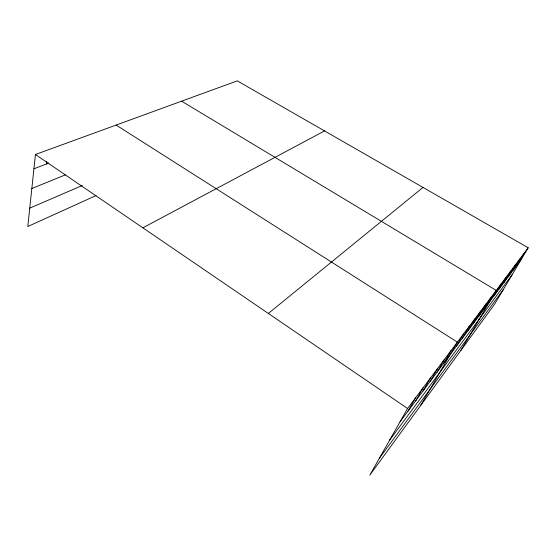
<?xml version="1.0" encoding="UTF-8"?>
<svg xmlns="http://www.w3.org/2000/svg" width="556" height="556" viewBox="0 0 556 556"><rect width="100%" height="100%" fill="white"/><g stroke="black" fill="none" stroke-linecap="round" stroke-linejoin="round"><path stroke-width="0.83" d="M528.2 247.774L407.583 408.486L369.796 475.137L494.451 304.445L528.2 247.774L237.28 80.863L35.438 154.499L27.8 226.507L96.07 195.559M46.44 164.006L46.732 161.511M407.979 411.162L415.54 397.881M415.659 400.869L423.185 387.692M423.053 390.965L430.546 377.892M430.17 381.423L437.628 368.454M437.03 372.221L444.452 359.364M443.653 363.353L451.027 350.593M420.551 405.637L457.373 342.142L116.121 125.058M456.212 346.52L463.502 333.975M462.175 338.528L469.417 326.094M467.937 330.799L475.137 318.477M473.51 323.328L480.669 311.11M478.911 316.086L486.013 303.979M484.137 309.08L491.198 297.078M460.82 350.488L496.216 290.392L181.597 101.178M494.263 295.514L501.22 283.72M499.163 288.946L506.071 277.263M503.917 282.58L510.769 271.001M508.525 276.401L515.322 264.927M512.993 270.411L519.742 259.04M517.337 264.587L524.037 253.321M379.338 458.311L503.117 289.885M389.596 440.213L512.333 274.421M400 421.865L521.549 258.936M268.353 313.466L423.019 187.428M142.864 227.821L324.53 130.924M29.746 208.139L82.316 185.489M31.824 188.526L65.379 174.876M33.916 168.795L48.865 163.075M35.438 154.499L407.583 408.486"/></g></svg>
